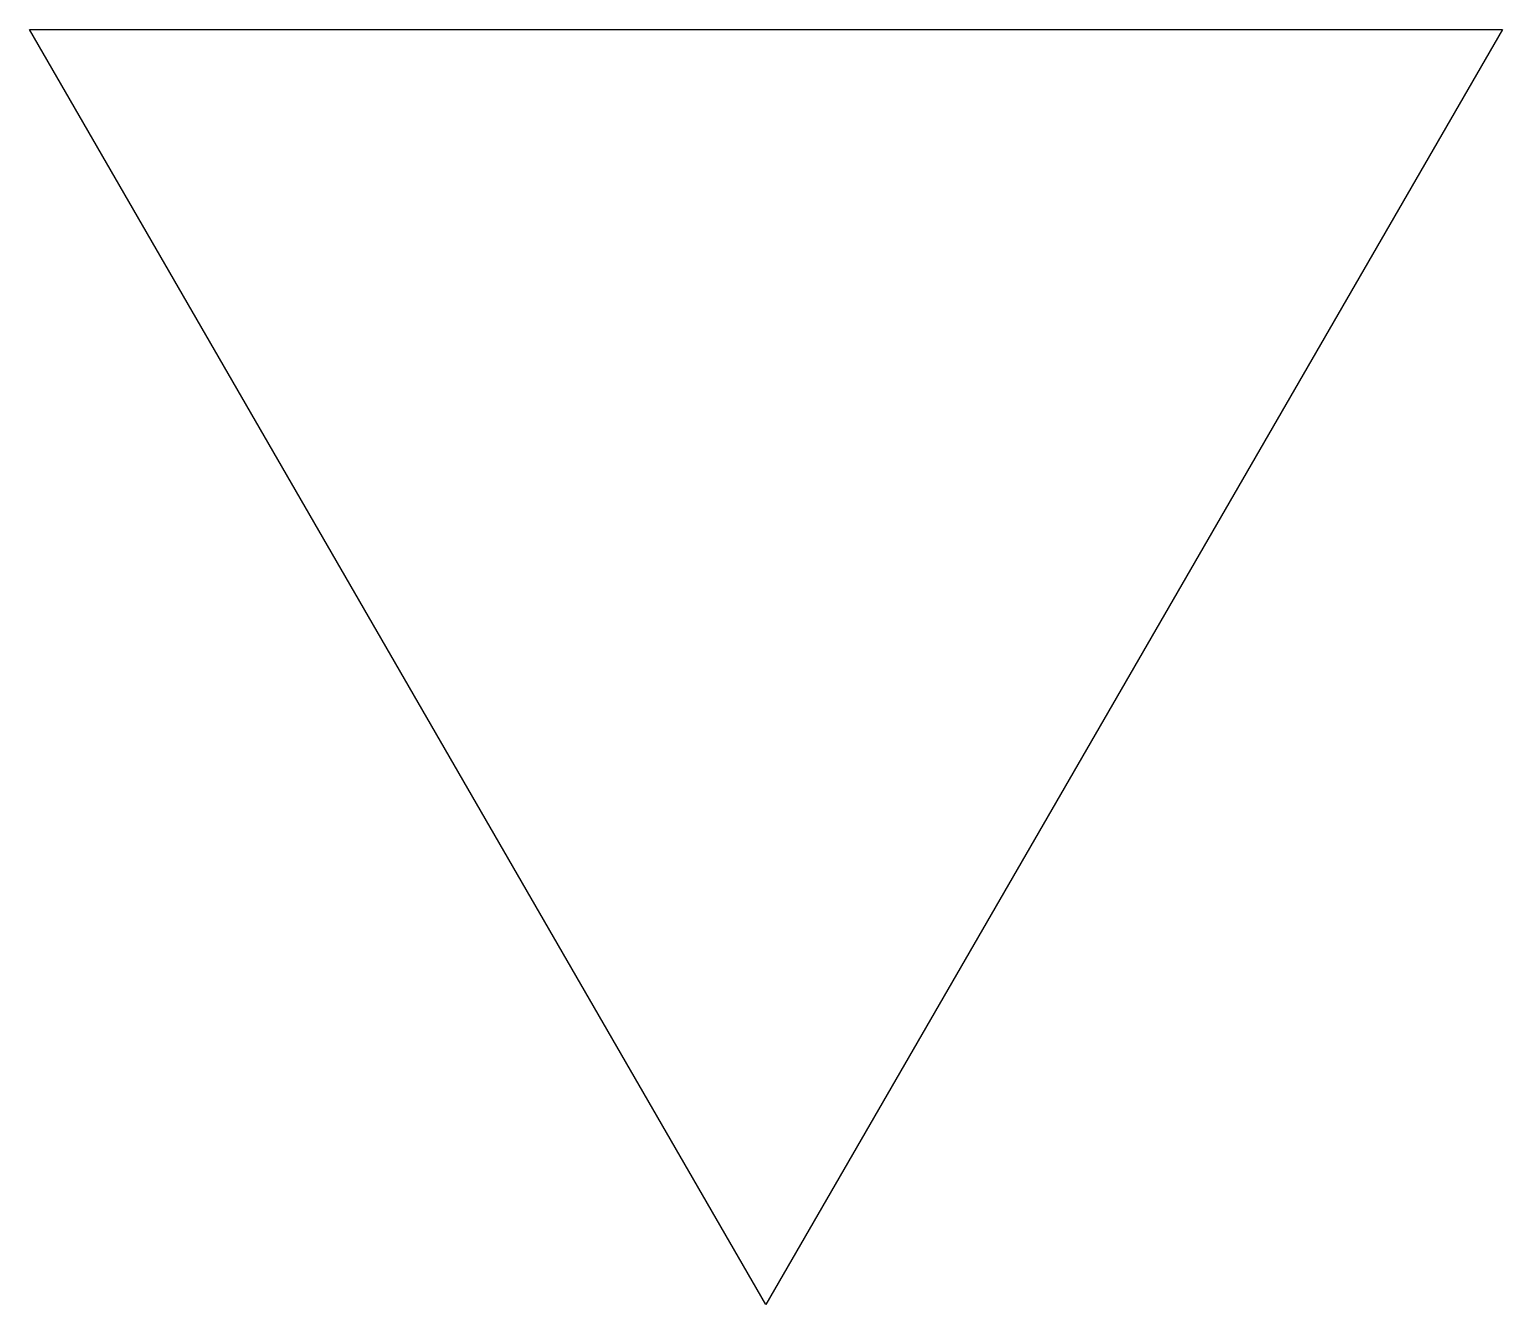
# Model space of a CAD drawing. Header units: millimetres. Extents: x -1.1 to 1.15, y -1.29 to 0.65.
import ezdxf

# ---------------------------------------------------------------- set-up
doc = ezdxf.new("R2010")
doc.units = ezdxf.units.MM

msp = doc.modelspace()

# ---------------------------------------------------------------- linework, layer by layer
for p, q in [((0.0272, -1.2939), (-1.0978, 0.6546)), ((-1.0978, 0.6546), (1.1522, 0.6546)), ((0.0272, -1.2939), (-1.0978, 0.6546)), ((-1.0978, 0.6546), (1.1522, 0.6546)), ((1.1522, 0.6546), (0.0272, -1.2939)), ((1.1522, 0.6546), (0.0272, -1.2939))]:
    msp.add_line(p, q)

doc.saveas('drawing.dxf')
